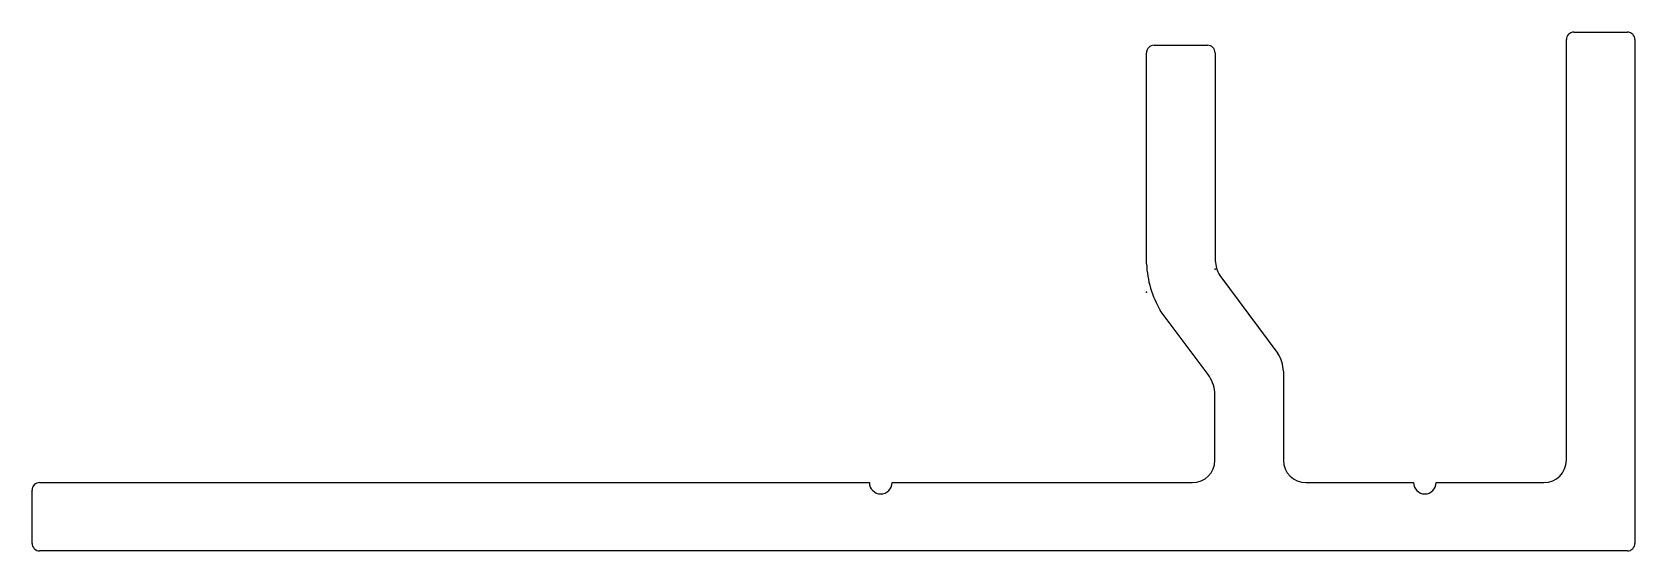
# Model space of a CAD drawing. Extents: x -27.9 to 26.1, y 1.5 to 19.
import ezdxf

# ---------------------------------------------------------------- set-up
doc = ezdxf.new("R2010")
doc.units = 0
doc.layers.add('1', color=7, linetype='CONTINUOUS')
doc.layers.add('SILL', color=7, linetype='CONTINUOUS')

msp = doc.modelspace()

# ---------------------------------------------------------------- linework, layer by layer
at = {"layer": '1', "color": 250}
for p in [(11.947, 10.997), (9.637, 10.227)]:
    msp.add_point(p, dxfattribs=at)
at = {"layer": 'SILL', "color": 7, "linetype": 'CONTINUOUS'}
for p, q in [((24.028, 18.98), (25.83, 18.98)), ((9.891, 18.534), (11.693, 18.534)), ((23.774, 4.57), (23.774, 18.726)), ((26.084, 18.726), (26.084, 1.77)), ((9.637, 11.178), (9.637, 18.28)), ((11.947, 18.28), (11.947, 11.285)), ((12.102, 10.789), (14.064, 8.163)), ((11.711, 7.451), (10.101, 9.605)), ((14.249, 7.571), (14.249, 4.57)), ((11.939, 4.57), (11.939, 6.86)), ((-27.636, 3.816), (0.305, 3.816)), ((1.067, 3.816), (11.185, 3.816)), ((15.003, 3.816), (18.63, 3.816)), ((19.392, 3.816), (23.02, 3.816)), ((-27.89, 1.77), (-27.89, 3.562)), ((25.83, 1.516), (-27.636, 1.516))]:
    msp.add_line(p, q, dxfattribs=at)
for centre, radius, start, end in [((24.028, 18.726), 0.254, 90, 180), ((25.83, 18.726), 0.254, 0, 90), ((9.891, 18.28), 0.254, 90, 180), ((11.693, 18.28), 0.254, 0, 90), ((13.026, 11.324), 3.392, 182.4768, 210.4513), ((13.225, 11.413), 1.285, 185.701, 209.0495), ((12.958, 7.494), 1.293, 3.4023, 31.1628), ((10.647, 6.702), 1.302, 6.9569, 35.12), ((11.185, 4.57), 0.754, 270, 0), ((15.003, 4.57), 0.754, 180, 270), ((23.02, 4.57), 0.754, 270, 360), ((-27.636, 3.562), 0.254, 90, 180), ((0.686, 3.816), 0.381, 180, 0), ((19.011, 3.816), 0.381, 180, 0), ((-27.636, 1.77), 0.254, 180, 270), ((25.83, 1.77), 0.254, 270, 360)]:
    msp.add_arc(centre, radius, start, end, dxfattribs=at)

doc.saveas('drawing.dxf')
